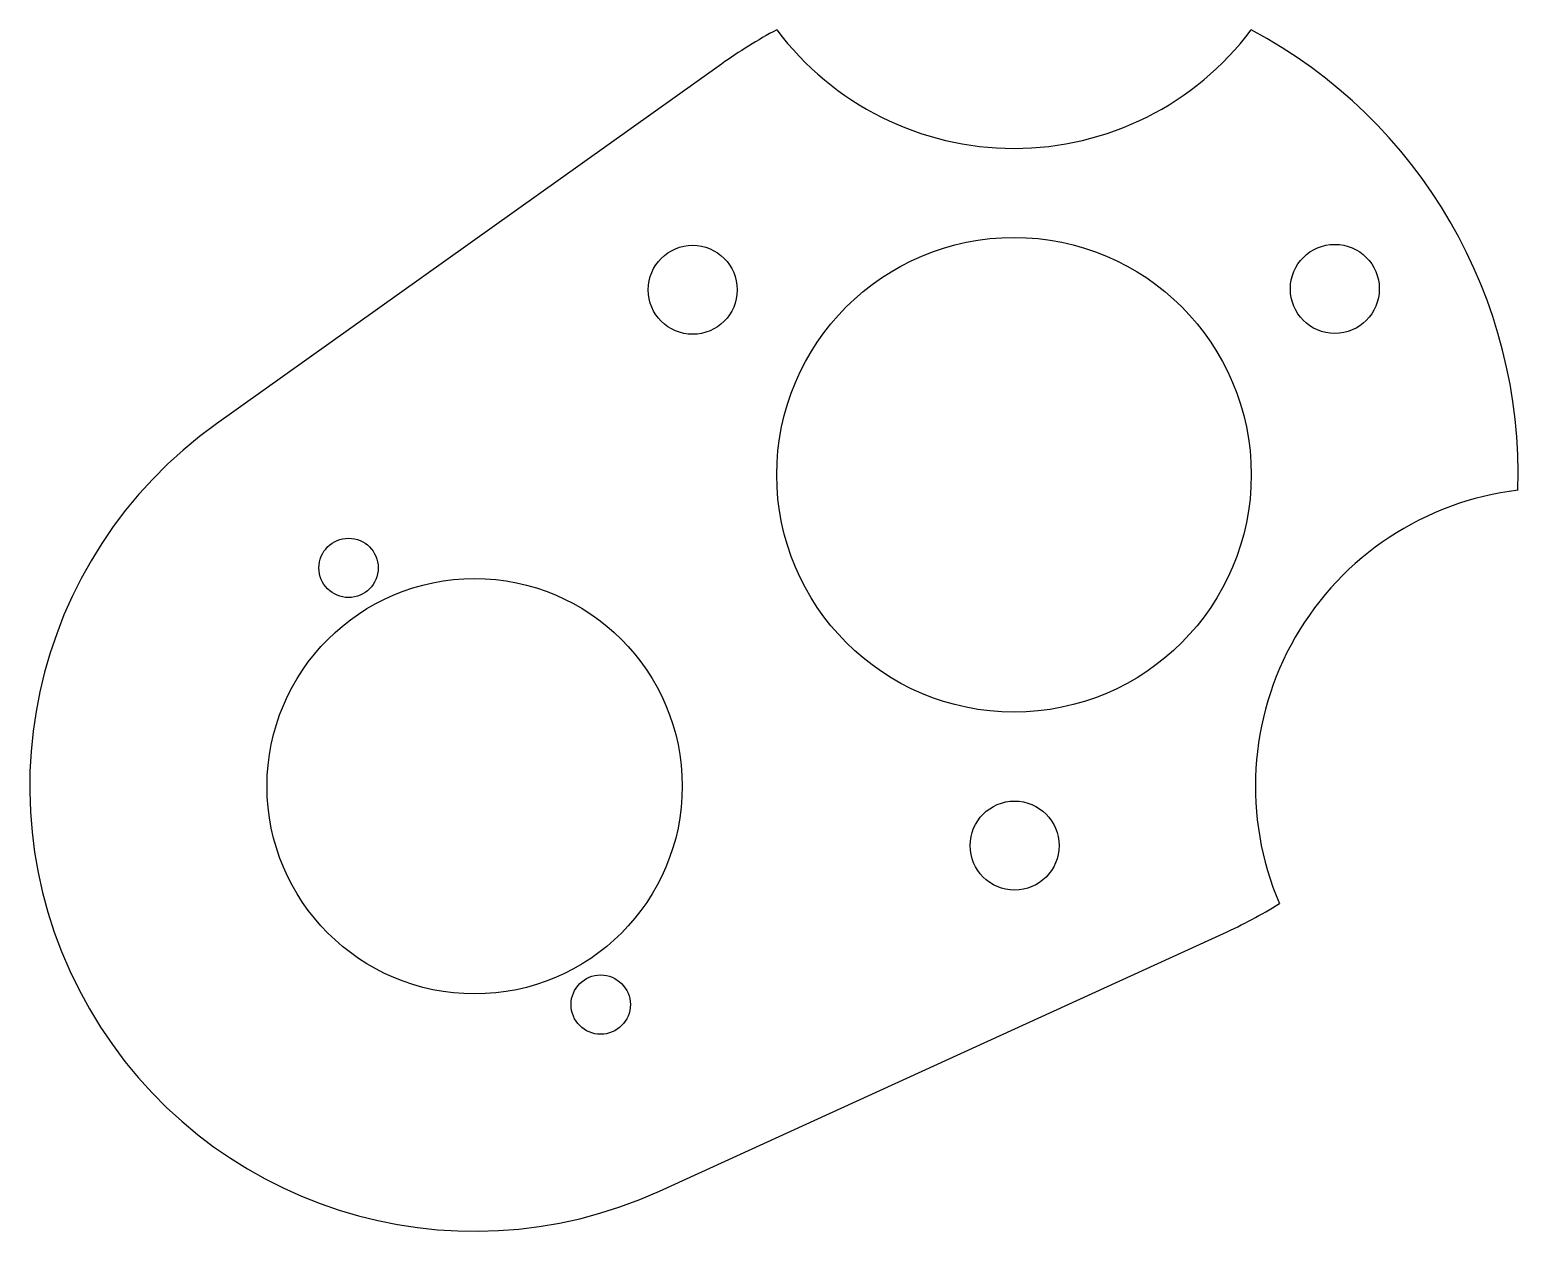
# Model space of a CAD drawing. Header units: millimetres. Extents: x -33.2 to 17, y -25.5 to 15.
import ezdxf

# ---------------------------------------------------------------- set-up
doc = ezdxf.new("R2010")
doc.units = ezdxf.units.MM

msp = doc.modelspace()

# ---------------------------------------------------------------- linework, layer by layer
at = {"color": 7, "linetype": 'Continuous', "lineweight": 25}
for p, q in [((-9.863, 13.846), (-26.89, 1.717)), ((-11.958, -24.146), (7.059, -15.465))]:
    msp.add_line(p, q, dxfattribs=at)
for centre, radius in [((-10.835, 6.234), 1.5), ((0, 0), 8), ((10.816, 6.266), 1.5), ((-22.437, -3.139), 1), ((-18.187, -10.5), 7), ((0.019, -12.5), 1.5), ((-13.937, -17.861), 1)]:
    msp.add_circle(centre, radius, dxfattribs=at)
for centre, radius, start, end in [((0, 0), 17, 118.0725, 125.465), ((0, 21), 10, 216.8699, 323.1301), ((0, 0), 17, 358.243, 61.9275), ((-18.187, -10.5), 15, 125.465, 294.535), ((18.187, -10.5), 10.05, 96.8262, 203.1738), ((0, 0), 17, 294.535, 301.757)]:
    msp.add_arc(centre, radius, start, end, dxfattribs=at)

doc.saveas('drawing.dxf')
